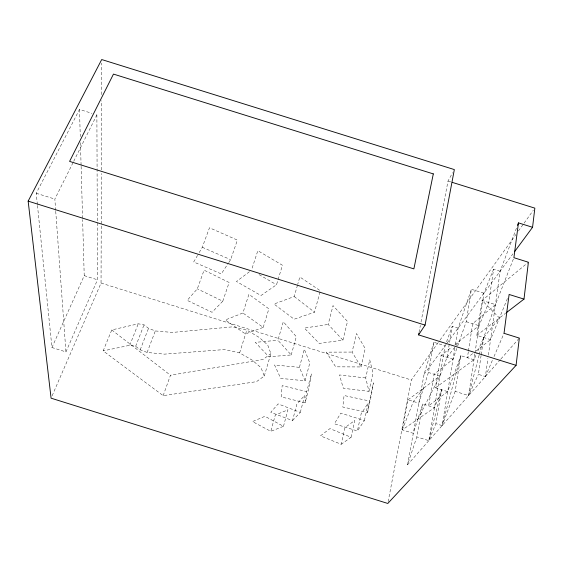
<?xml version="1.0" encoding="UTF-8"?>
<svg xmlns="http://www.w3.org/2000/svg" width="563" height="563" viewBox="0 0 563 563"><rect width="100%" height="100%" fill="white"/><g stroke="black" fill="none" stroke-linecap="round" stroke-linejoin="round"><path stroke-width="0.42" stroke-dasharray="2.81 2.11" d="M52.134 395.761L101.044 283.062L101.375 173.495M101.382 169.991L101.586 100.742M101.607 94.605L101.699 63.049M481.091 355.506L478.36 374.353L485.397 376.548L487.917 358.532M488.395 355.098L500.113 271.246L516.595 227.804M305.125 402.77L306.736 391.602L311.339 373.952L309.636 385.402L305.125 402.77L281.155 396.908L282.176 385.641L306.736 391.602M481.217 354.648L483.694 337.511L495.454 304.597L513.906 257.706M500.113 271.246L493.589 269.205L488.768 302.507L479.057 325.688L454.651 344.809M507.439 298.517L490.556 339.651L476.84 335.372L482.083 300.424L528.39 262.231M474.855 353.81L468.613 395.571L455.157 391.362L460.83 355.675L473.962 359.771L476.34 354.331M474.982 352.959L483.906 293.189L493.589 269.205M468.317 351.769L467.396 357.723L473.392 353.043M468.444 350.918L472.646 323.69L495.454 304.597L482.083 300.424L499.451 317.982L483.694 337.511L476.685 353.55M457.663 346.02L466.234 321.684L471.393 289.283L483.906 293.189M367.625 412.475L369.469 401.004L373.389 382.868L371.474 394.635L367.625 412.475L342.839 407.056L344.056 395.507L369.469 401.004M454.869 347.955L442.124 425.593L435.875 423.636L441.596 389.716L434.481 407.647L402.306 429.886L413.305 433.327L422.736 403.981L434.481 407.647M455.432 344.507L458.12 328.116L471.393 289.283M417.873 419.132L439.893 376.056L447.057 357.301L452.279 326.294L458.12 328.116M455.157 391.362L442.124 425.593L460.83 355.675L447.698 391.623L435.488 387.808L441.089 355.436L451.941 346.935M500.352 359.602L407.577 464.742L416.824 436.902L422.736 403.981M423.453 388.308L413.418 401.489L402.306 429.886L408.027 399.8L418.809 403.171L428.401 372.46L433.827 342.269L445.08 345.781L428.83 440.66L416.824 436.902M407.577 464.742L424.094 374.205L433.827 342.269M419.048 332.304L420.364 325.428M421.025 321.987L448.021 181.047L452.659 172.63M388.132 501.732L411.328 380.004L439.52 340.784M364.409 420.533L368.188 403.108L361.172 413.714L357.378 430.976L334.373 423.784L340.784 413.143L364.409 420.533L357.378 430.976M368.976 391.348L372.98 372.995L369.729 359.841L365.697 377.949L368.976 391.348L343.339 388.294L339.475 374.951L365.697 377.949M351.059 437.275L354.81 420.477L344.985 427.563L341.157 444.298L320.474 435.853L329.946 428.605L351.059 437.275L341.157 444.298M361.017 366.949L365.197 348.567L356.47 333.542L352.1 352.065L361.017 366.949L335.675 366.823L326.322 352.156L352.1 352.065M342.937 340.143L347.498 321.48L333.029 305.61L328.173 324.429L342.937 340.143L319.291 343.43L304.358 328.095L328.173 324.429M441.596 389.716L428.83 440.66L435.875 423.636M479.106 355.183L468.613 395.571L478.36 374.353M479.324 354.338L483.694 337.511M300.304 412.412L304.766 395.339L296.961 403.805L292.514 420.582L270.796 412.306L278.108 403.903L300.304 412.412L292.514 420.582M305.076 380.82L309.791 362.938L304.33 349.208L299.432 367.336L305.076 380.82L280.726 378.392L274.575 364.993L299.432 367.336M283.478 426.318L287.939 409.787L275.286 415.079L270.775 431.328L252.506 421.56L264.948 416.296L283.478 426.318L270.775 431.328M297.489 285.145L294.203 296.546L273.998 304.041L294.168 319.207L314.534 312.198L320.326 290.761L299.833 277.003L297.721 284.329M291.212 354.957L296.314 336.646L283.295 321.747L277.918 340.242L291.212 354.957L268.832 356.787L255.321 342.36L277.918 340.242M264.293 376.056L270.873 353.599L267.707 344.978L259.149 337.385L246.805 330.101L231.815 326.906L172.391 332.444L155.304 330.945L148.505 328.335L144.058 324.781L138.238 323.809L111.777 329.939L103.149 350.883L163.164 395.655L256.489 381.658L264.293 376.056L260.979 367.639L252.217 360.137L239.627 352.881L224.412 349.567L164.41 354.141L147.126 352.452L140.208 349.827L135.662 346.301L129.764 345.281L103.149 350.883M263.21 327.413L268.868 308.813L248.909 294.315L242.899 312.993L225.327 319.967L245.433 333.958L263.21 327.413L242.899 312.993M249.423 271.732L236.446 281.486L260.993 295.526L276.524 284.744L282.45 265.243L257.833 250.676L251.738 269.381M239.627 352.881L246.805 330.101M222.779 301.191L229.127 282.492L204.073 270.17L197.324 288.847L187.183 300.361L212.047 312.289L222.779 301.191L197.324 288.847M228.768 262.513L230.64 259.663L237.375 240.098L209.485 227.776L202.3 247.27L197.993 254.617M447.698 391.623L428.612 405.81L434.15 374.254L453.025 359.166L457.367 346.843M163.164 395.655L170.476 375.247L263.076 359.476L270.873 353.599M446.579 341.72L452.279 326.294M147.126 352.452L155.304 330.945M140.208 349.827L148.505 328.335M135.662 346.301L144.058 324.781M129.764 345.281L138.238 323.809M485.397 376.548L492.639 359.736M494.025 356.534L504.026 333.31M37.468 205.46L51.944 347.526L65.934 351.903L97.498 279.797L96.885 114.866L95.231 114.352M51.944 347.526L84.218 275.652L82.627 219.661M55.667 210.428L54.843 199.077L73.31 162.088M73.704 161.299L96.885 114.866M37.376 204.587L36.222 193.257L79.503 109.447L91.917 113.318M197.564 255.349L193.693 261.957L221.266 273.907L228.296 263.224M440.027 340.066L515.884 234.532M518.446 230.964L523.576 223.835M524.09 223.117L533.316 210.281M424.094 374.205L446.642 343.662M447.17 342.958L512.992 253.8M447.057 357.301L459.394 341.087M500.929 358.955L519.332 338.096M476.059 350.967L490.556 339.651M476.84 335.372L505.581 313.267M408.027 399.8L439.893 376.056L428.401 372.46M435.488 387.808L473.962 359.771M448.021 181.047L451.364 182.088M466.234 321.684L479.057 325.688M36.222 193.257L54.843 199.077M441.089 355.436L453.025 359.166M84.218 275.652L97.498 279.797M101.044 283.062L411.328 380.004M202.3 247.27L230.64 259.663M259.064 274.603L276.524 284.744M294.203 296.546L314.534 312.198M111.777 329.939L170.476 375.247M55.73 211.301L65.934 351.903M79.503 109.447L80.27 136.563M80.446 142.685L81.093 165.431M81.114 166.303L82.606 218.789"/><path stroke-width="0.84" d="M516.081 365.345L418.555 334.879L425.072 325.104L454.341 169.576L101.713 59.544L28.15 201.132L51.085 398.182L387.801 503.456L516.081 365.345L519.332 338.096L504.026 333.31L509.107 294.463L523.991 299.108L528.39 262.231L513.906 257.706L518.46 222.885L532.563 227.29L534.85 208.141L452.195 182.349M418.555 334.879L418.886 333.162M517.531 225.348L518.46 222.885M514.533 251.71L532.563 227.29M506.264 312.739L523.991 299.108M28.15 201.132L425.072 325.104M433.306 173.897L413.875 268.882L69.594 161.391L113.473 74.091L433.306 173.897"/></g></svg>
